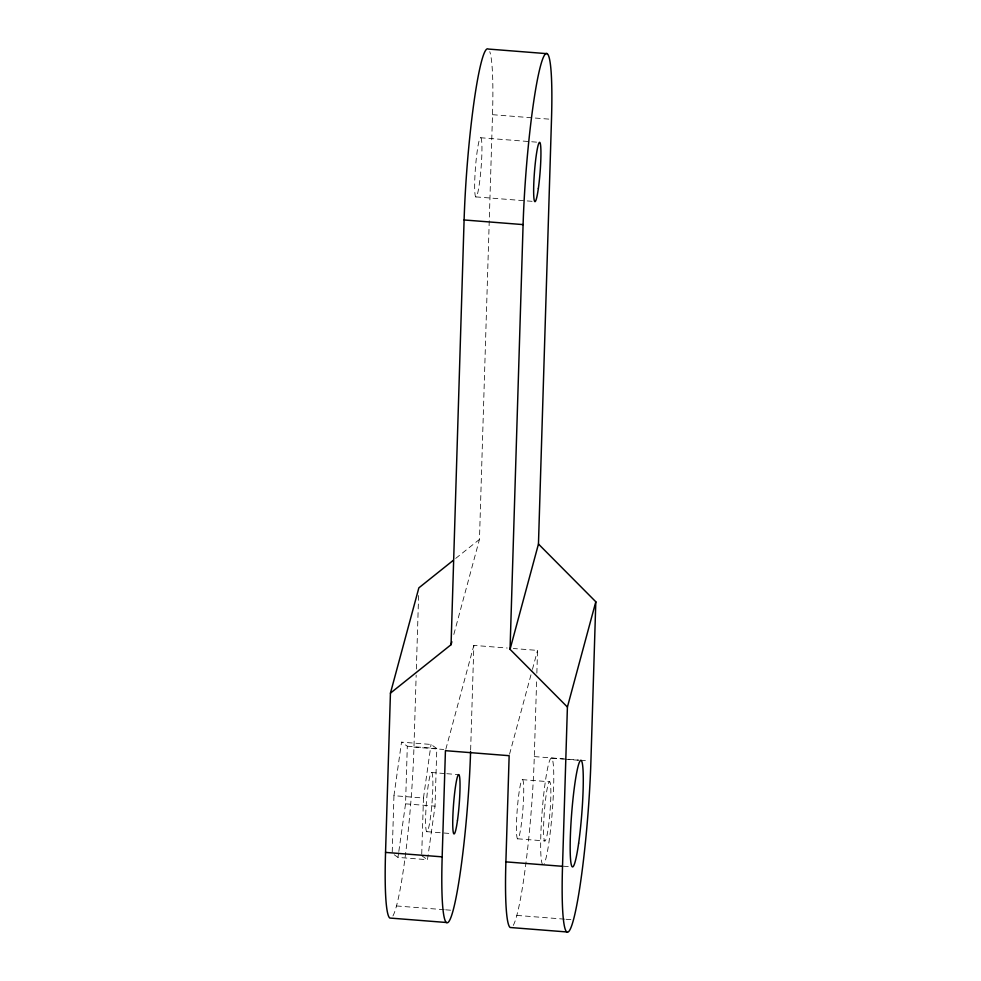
<?xml version="1.0" encoding="UTF-8"?>
<svg xmlns="http://www.w3.org/2000/svg" width="981" height="981" viewBox="0 0 981 981"><rect width="100%" height="100%" fill="white"/><g stroke="black" fill="none" stroke-linecap="round" stroke-linejoin="round"><path stroke-width="0.74" stroke-dasharray="4.91 3.68" d="M393.957 795.701L392.192 853.323L397.979 857.394L427.471 859.712L435.037 806.161L436.803 748.528L431.015 744.456L401.523 742.139L393.957 795.701L423.461 798.019L431.015 744.456M398.826 851.447L405.545 803.844L407.311 746.21L401.523 742.139M392.927 915.96A118.873 11.245 -85.5 0 0 413.957 747.13L416.165 675.149M416.349 669.03L418.605 595.516M421.732 854.12L423.461 798.019M470.635 750.06L473.848 645.4L507.214 648.024M453.823 634.449L479.464 539.403L492.511 114.691A118.873 11.245 -85.5 0 0 489.777 51.686M513.259 925.414A118.873 11.245 -85.5 0 0 534.289 756.584L536.668 679.232M536.852 673.162L537.551 650.403L513.284 648.502M397.979 857.394L398.617 852.93M445.828 749.214L473.848 645.4M509.544 754.217L532.033 670.881M532.425 669.41L537.551 650.403M455.687 558.41L479.464 539.403M492.511 114.691L551.494 119.326M480.788 137.757A29.724 2.808 -85.5 0 1 479.378 183.729A29.724 2.808 -85.5 0 1 474.755 180.479A29.724 2.808 -85.5 0 1 480.788 137.757L536.754 142.159M475.822 196.887L534.817 201.534M407.311 746.21L436.803 748.528M413.957 747.13L443.755 749.472M534.289 756.584L578.998 760.103M580.494 760.214L587.938 760.802M551.69 758.129L563.486 759.061M564.958 759.184L578.238 760.226M431.726 772.513A29.724 2.808 -85.5 0 1 430.316 818.497A29.724 2.808 -85.5 0 1 425.693 815.248A29.724 2.808 -85.5 0 1 431.726 772.513L445.3 773.58M446.796 773.702L458.863 774.647M522.566 779.662A29.724 2.808 -85.5 0 1 521.156 825.634A29.724 2.808 -85.5 0 1 516.533 822.385A29.724 2.808 -85.5 0 1 522.566 779.662L549.703 781.783A29.724 2.808 -85.5 0 1 548.293 827.768A29.724 2.808 -85.5 0 1 543.67 824.518A29.724 2.808 -85.5 0 1 549.703 781.783M405.545 803.844L435.037 806.161M426.76 831.655L450.88 833.556M517.612 838.792L544.737 840.925M563.401 866.198L569.299 866.664M396.496 905.953L444.185 909.694M445.668 909.816L451.628 910.282M516.828 915.408L564.516 919.148M566 919.271L571.972 919.737M421.683 855.64L427.471 859.712M542.763 864.58A53.489 5.064 -85.5 0 1 544.762 785.806A53.489 5.064 -85.5 0 1 553.775 779.736A53.489 5.064 -85.5 0 1 544.148 863.636"/><path stroke-width="1.47" d="M446.453 922.496L389.825 918.044A118.873 11.245 -85.5 0 1 385.545 852.403L390.438 693.138L418.85 587.864L453.32 560.31M470.586 751.581A118.873 11.245 -85.5 0 1 453.124 910.405A118.873 11.245 -85.5 0 1 442.173 856.854L445.435 750.673L509.151 755.689L505.889 861.87A118.873 11.245 -85.5 0 0 510.169 927.499L566.797 931.95M390.438 693.138L451.064 644.689L464.099 219.965A118.873 11.245 -85.5 0 1 488.231 49.05L547.214 53.685M510.046 649.324L523.094 224.6A118.873 11.245 -85.5 0 1 540.556 65.776A118.873 11.245 -85.5 0 1 551.494 119.326L538.459 544.038L510.046 649.324L567.41 707.043L562.518 866.309A118.873 11.245 -85.5 0 0 573.456 919.859A118.873 11.245 -85.5 0 0 590.918 761.035L595.81 601.77L538.459 544.038M451.064 644.689L451.849 641.758M567.41 707.043L595.81 601.77M464.099 219.965L523.094 224.6M385.545 852.403L442.173 856.854M505.889 861.87L562.518 866.309M538.361 188.364A29.724 2.808 -85.5 0 0 539.771 142.392A29.724 2.808 -85.5 0 0 533.738 185.115A29.724 2.808 -85.5 0 0 538.361 188.364M457.453 820.631A29.724 2.808 -85.5 0 0 458.863 774.647A29.724 2.808 -85.5 0 0 452.83 817.381A29.724 2.808 -85.5 0 0 457.453 820.631M578.643 843.206A53.489 5.064 -85.5 0 0 581.181 760.447A53.489 5.064 -85.5 0 0 570.329 837.369A53.489 5.064 -85.5 0 0 578.643 843.206"/></g></svg>
